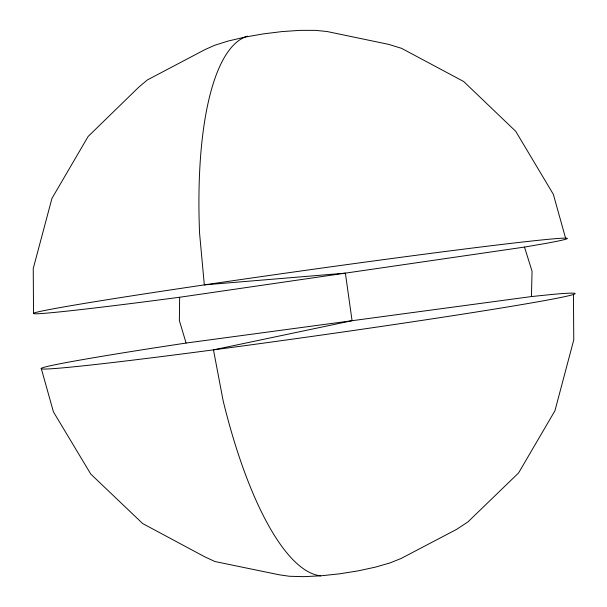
<?xml version="1.0" encoding="UTF-8"?>
<svg xmlns="http://www.w3.org/2000/svg" width="607" height="607" viewBox="0 0 607 607"><rect width="100%" height="100%" fill="white"/><g stroke="black" fill="none" stroke-linecap="round" stroke-linejoin="round"><path stroke-width="0.91" d="M179.649 297.255L145.248 301.74A269.576 4.848 -8 0 1 72.483 305.427A269.576 4.848 -8 0 1 422.533 254.447A269.576 4.848 -8 0 1 545.981 243.377L524.494 247.079L179.649 297.255L179.376 320.64L186.091 343.046L531.436 296.565L553.129 294.334A269.554 5.804 -8 0 1 431.585 318.933A269.554 5.804 -8 0 1 81.027 366.067A269.554 5.804 -8 0 1 151.796 348.289L186.091 343.046M531.436 296.565L532.058 271.253L524.494 247.079M41.344 368.745L53.431 411.865L90.769 474.067L142.675 523.56L204.991 556.938L215.045 561.551L278.886 574.73L289.304 576.263L303.553 576.65L320.648 575.838L339.29 573.865L358.024 570.891L375.384 567.135L390.043 562.909L400.954 558.546L456.639 529.357L467.997 521.853L518.583 472.944L554.927 410.795L573.759 339.897L573.456 294.448M565.565 238.141L553.356 194.346L515.73 131.317L463.665 81.497L401.531 48.325L388.548 44.349L326.923 31.488L315.23 30.35L299.972 30.365L282.24 31.564L263.4 33.878L244.925 37.11L228.255 41.018L214.643 45.282L205.037 49.577L147.289 79.987L138.874 87.074L88.167 136.431L51.944 198.398L33.241 268.529L33.537 313.318M320.648 575.838A272.831 82.658 82 0 1 223.126 400.688L213.467 349.86L352.068 320.708L345.383 273.142L204.324 284.888L199.582 233.323A272.831 82.658 82 0 1 247.573 36.162"/></g></svg>
